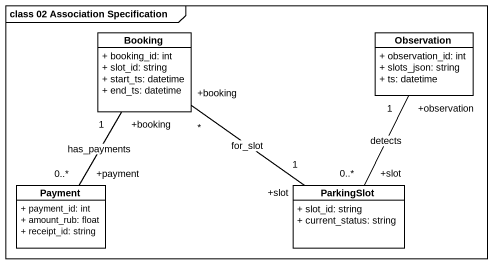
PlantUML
@startuml
mainframe class 02 Association Specification
hide circle
hide empty members
skinparam classAttributeIconSize 0
class Booking {
  + booking_id: int
  + slot_id: string
  + start_ts: datetime
  + end_ts: datetime
}
class Observation {
  + observation_id: int
  + slots_json: string
  + ts: datetime
}
class Payment {
  + payment_id: int
  + amount_rub: float
  + receipt_id: string
}
class ParkingSlot {
  + slot_id: string
  + current_status: string
}
Payment "+payment\n0..*" -up- "+booking\n1" Booking : has_payments
ParkingSlot "+slot\n1" -up- "+booking\n*" Booking : for_slot
ParkingSlot "+slot\n0..*" -up- "+observation\n1" Observation : detects
@enduml
